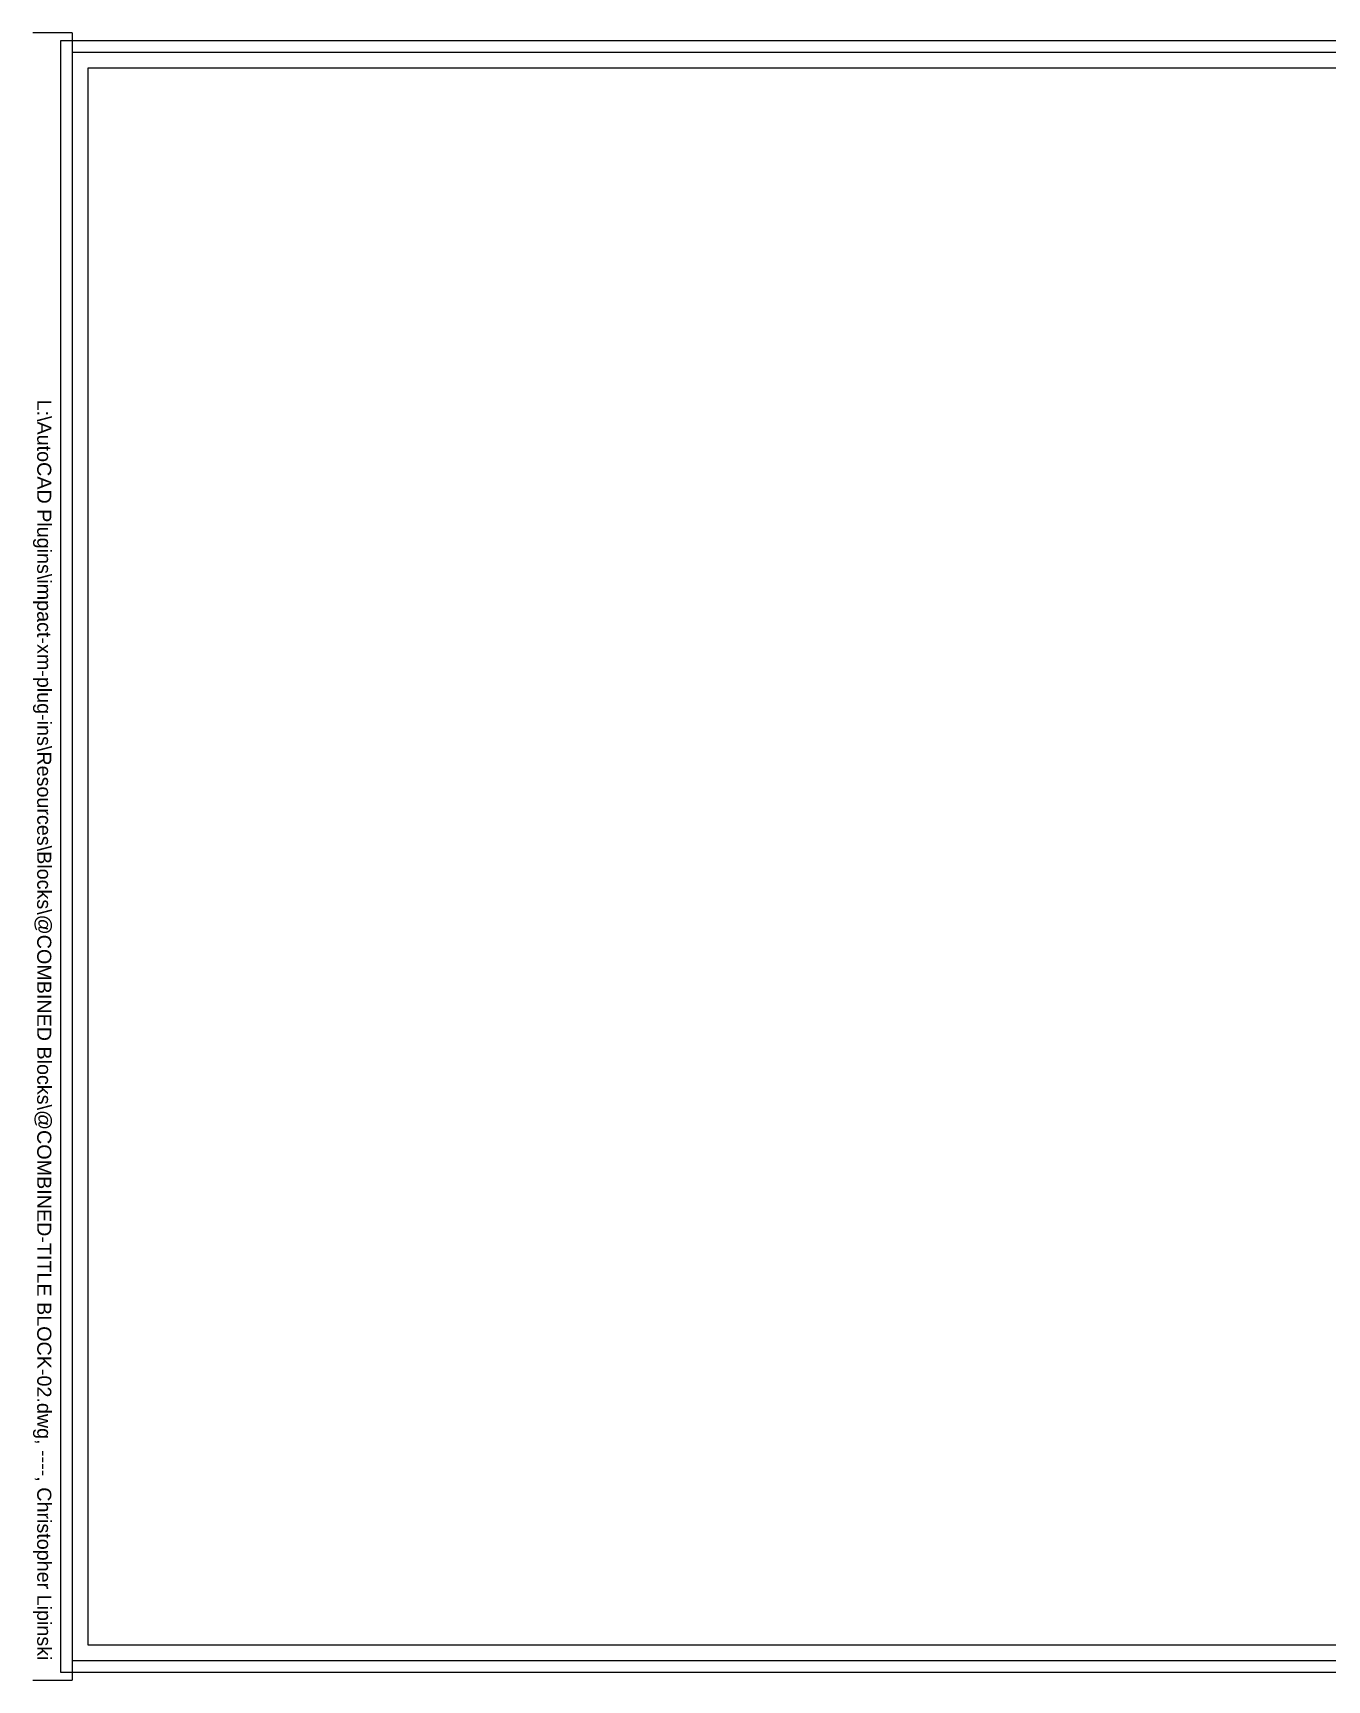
# Model space of a CAD drawing. Header units: inches. Extents: x -0.2 to 16.2, y -0.1 to 10.4.
# Drawn here: x -0.25 to 8, y -0.12 to 10.38 of the extents above; entities that cross this region are included whole.
import ezdxf

# ---------------------------------------------------------------- set-up
doc = ezdxf.new("R2010")
doc.units = ezdxf.units.IN
doc.header["$MEASUREMENT"] = 0
doc.layers.get('Defpoints').update_dxf_attribs({"true_color": 0xff7f7f})
doc.styles.add('ANNO', font='swissli.ttf')

msp = doc.modelspace()

# ---------------------------------------------------------------- linework, layer by layer
at = {"color": 9}
msp.add_lwpolyline([(-0.075, -0.075), (16.2, -0.075), (16.2, 10.325), (-0.075, 10.325)], close=True, dxfattribs=at)
at = {"color": 5}
msp.add_lwpolyline([(0, 0), (16.125, 0), (16.125, 10.25), (0, 10.25)], close=True, dxfattribs=at)
at = {"layer": 'Defpoints'}
for p, q in [((0, 10.375), (-0.25, 10.375)), ((0, 10.375), (0, 10.25)), ((0, 0), (0, -0.125)), ((-0.25, -0.125), (0, -0.125))]:
    msp.add_line(p, q, dxfattribs=at)
msp.add_lwpolyline([(0.1, 0.1), (14.075, 0.1), (14.075, 10.15), (0.1, 10.15)], close=True, dxfattribs=at)

# ---------------------------------------------------------------- texts
at = {"color": 4, "insert": (-0.25, 0), "char_height": 0.09, "attachment_point": 9, "rotation": 270, "style": 'ANNO'}
msp.add_mtext('L:\\\\AutoCAD Plugins\\\\impact-xm-plug-ins\\\\Resources\\\\Blocks\\\\@COMBINED Blocks\\\\@COMBINED-TITLE BLOCK-02.dwg, ----, Christopher Lipinski', dxfattribs=at)

doc.saveas('drawing.dxf')
